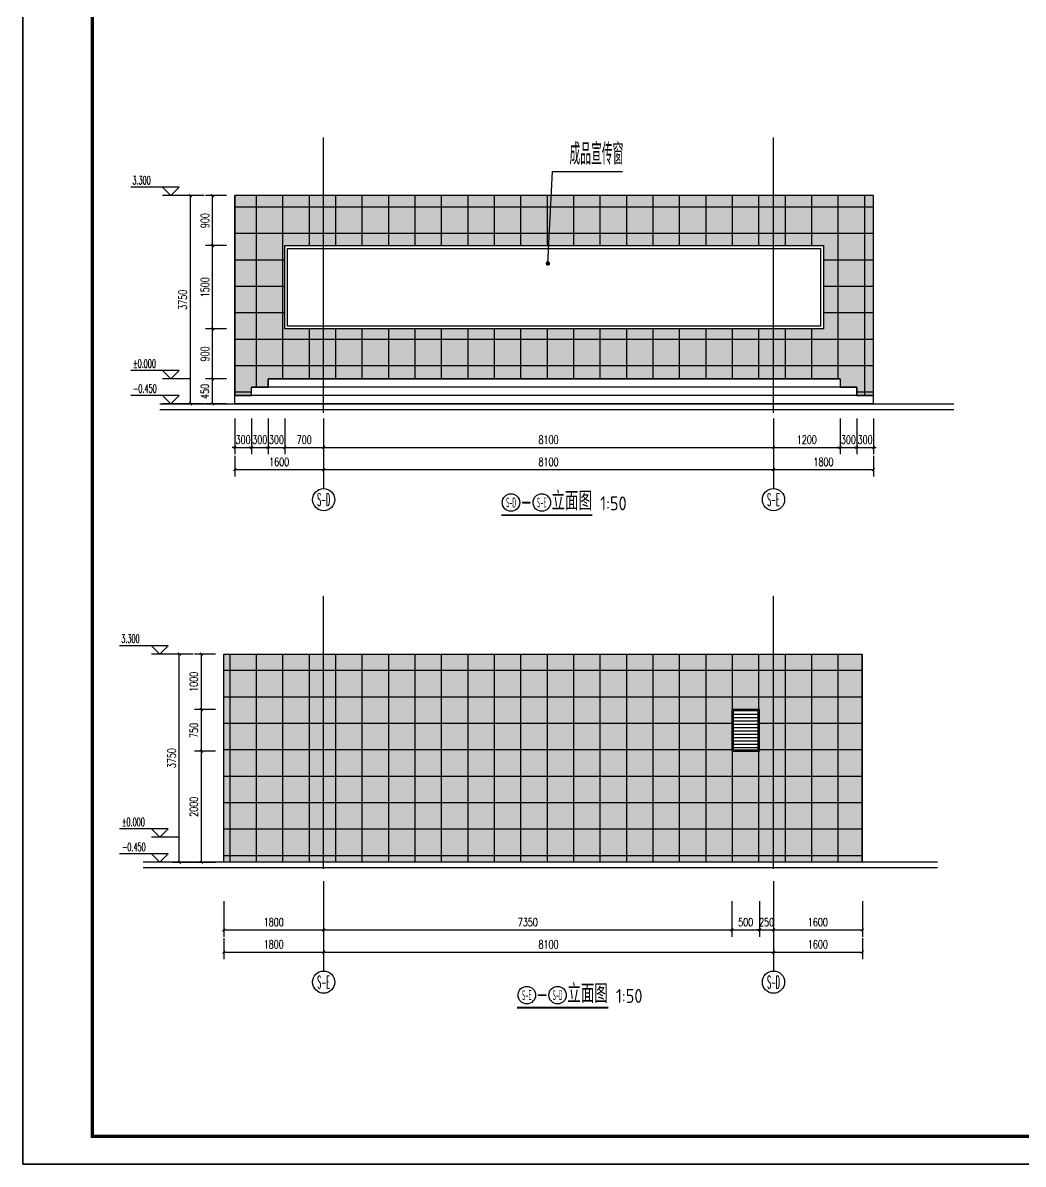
# Model space of a CAD drawing. Extents: x 0 to 2037025, y -2738621 to 0.
# Drawn here: x 958663 to 976676, y -1519776 to -1499228 of the extents above; entities that cross this region are included whole.
import ezdxf
from ezdxf.enums import TextEntityAlignment as Align

# ---------------------------------------------------------------- set-up
doc = ezdxf.new("R2010")
doc.units = 0
doc.header["$LTSCALE"] = 10
doc.header["$MEASUREMENT"] = 0
doc.linetypes.add('DOTE', pattern=[2.42, 2, -0.2, 0.02, -0.2])
for name, color, linetype in [('AXIS', 3, 'Continuous'), ('AXIS_TEXT', 7, 'Continuous'), ('DIM_ELEV', 3, 'Continuous'), ('DIM_LEAD', 3, 'Continuous'), ('DIM_SYMB', 3, 'Continuous'), ('DOTE', 1, 'DOTE'), ('lm-浅色', 155, 'Continuous'), ('PUB_DIM', 3, 'Continuous'), ('PUB_TEXT', 7, 'Continuous'), ('PUB_TITLE', 4, 'Continuous'), ('STAIR', 2, 'Continuous'), ('WINDOW', 2, 'Continuous'), ('人防-砌筑墙', 4, 'Continuous'), ('图框', 142, 'Continuous'), ('批量导出图层', 1, 'Continuous')]:
    doc.layers.add(name, color=color, linetype=linetype)
doc.styles.add('_TCH_AXIS', font='COMPLEX', dxfattribs={"bigfont": 'GBCBIG'})
doc.styles.add('_TCH_DIM', font='SIMPLEX.shx', dxfattribs={"width": 0.7, "bigfont": 'GBCBIG.shx'})
doc.styles.add('_TCH_DIM_T3', font='simplex_.ttf', dxfattribs={"width": 0.705882, "bigfont": 'GBCBIG'})
doc.styles.add('COMPLEX', font='COMPLEX')
doc.styles.get("Standard").update_dxf_attribs({"font": 'gbenor.shx', "bigfont": 'gbcbig.shx'})
doc.dimstyles.new('_TCH_ARCH&&50', dxfattribs={"dimtxt": 148.75, "dimasz": 50, "dimexe": 125, "dimexo": 150, "dimgap": 63.125, "dimtad": 1, "dimdec": 0, "dimzin": 0, "dimdsep": 46, "dimtxsty": '_TCH_DIM_T3', "dimblk": 'ARCHTICK', "dimcen": 0.09, "dimclrt": 7, "dimazin": 2, "dimtfac": 1, "dimtdec": 0, "dimtix": 1, "dimtmove": 2, "dimatfit": 3, "dimfxl": 0, "dimtolj": 1, "dimtzin": 0, "dimarcsym": 0})

# ---------------------------------------------------------------- blocks, each defined once
blk = doc.blocks.new('图框A1')
at = {"layer": '图框'}
blk.add_lwpolyline([(0, 0), (84100, 0), (84100, 59400), (0, 59400)], close=True, dxfattribs=at)
at = {"layer": '图框', "const_width": 120}
blk.add_lwpolyline([(2500, 1000), (83100, 1000), (83100, 58400), (2500, 58400)], close=True, dxfattribs=at)
blk = doc.blocks.new('_AXISO')
blk.add_circle((0, 0), 0.5)
at = {"layer": 'AXIS_TEXT', "style": 'COMPLEX', "width": 1.041667}
blk.add_attdef('A', text='', height=0.56, dxfattribs=at).set_placement((-0.25, -0.28), (0.25, -0.28), align=Align.FIT)
blk = doc.blocks.new('_ArchTick')
at = {"color": 0, "linetype": 'ByBlock', "const_width": 0.4}
blk.add_lwpolyline([(-0.5, -0.5), (0.5, 0.5)], dxfattribs=at)
blk = doc.blocks.new('*D384')
at = {"layer": 'Defpoints', "color": 0, "transparency": 16777216}
for p in [(962080, -1502339), (962480, -1502339), (962480, -1503239)]:
    blk.add_point(p, dxfattribs=at)
at = {"layer": 'PUB_DIM', "color": 0, "lineweight": -2, "transparency": 16777216}
for p, q in [((962330, -1502339), (961955, -1502339)), ((962080, -1503239), (962080, -1502339)), ((962330, -1503239), (961955, -1503239))]:
    blk.add_line(p, q, dxfattribs=at)
at = {"layer": 'PUB_DIM', "color": 0, "lineweight": -2, "transparency": 16777216, "xscale": 50, "yscale": 50, "zscale": 50}
for p, rotation in [((962080, -1502339), 90), ((962080, -1503239), 270)]:
    blk.add_blockref('_ArchTick', p, dxfattribs=dict(at, rotation=rotation))
at = {"layer": 'PUB_DIM', "color": 7, "transparency": 16777216, "insert": (961942, -1502789), "char_height": 148.8, "attachment_point": 5, "rotation": 90, "style": '_TCH_DIM_T3'}
blk.add_mtext('\\A1;900', dxfattribs=at)
blk = doc.blocks.new('*D385')
at = {"layer": 'Defpoints', "color": 0, "transparency": 16777216}
for p in [(962080, -1503239), (962480, -1503239), (962480, -1504739)]:
    blk.add_point(p, dxfattribs=at)
at = {"layer": 'PUB_DIM', "color": 0, "lineweight": -2, "transparency": 16777216}
for p, q in [((962330, -1503239), (961955, -1503239)), ((962080, -1504739), (962080, -1503239)), ((962330, -1504739), (961955, -1504739))]:
    blk.add_line(p, q, dxfattribs=at)
at = {"layer": 'PUB_DIM', "color": 0, "lineweight": -2, "transparency": 16777216, "xscale": 50, "yscale": 50, "zscale": 50}
for p, rotation in [((962080, -1503239), 90), ((962080, -1504739), 270)]:
    blk.add_blockref('_ArchTick', p, dxfattribs=dict(at, rotation=rotation))
at = {"layer": 'PUB_DIM', "color": 7, "transparency": 16777216, "insert": (961942, -1503989), "char_height": 148.8, "attachment_point": 5, "rotation": 90, "style": '_TCH_DIM_T3'}
blk.add_mtext('\\A1;1500', dxfattribs=at)
blk = doc.blocks.new('*D386')
at = {"layer": 'Defpoints', "color": 0, "transparency": 16777216}
for p in [(962080, -1504739), (962480, -1504739), (962480, -1505639)]:
    blk.add_point(p, dxfattribs=at)
at = {"layer": 'PUB_DIM', "color": 0, "lineweight": -2, "transparency": 16777216}
for p, q in [((962330, -1504739), (961955, -1504739)), ((962080, -1505639), (962080, -1504739)), ((962330, -1505639), (961955, -1505639))]:
    blk.add_line(p, q, dxfattribs=at)
at = {"layer": 'PUB_DIM', "color": 0, "lineweight": -2, "transparency": 16777216, "xscale": 50, "yscale": 50, "zscale": 50}
for p, rotation in [((962080, -1504739), 90), ((962080, -1505639), 270)]:
    blk.add_blockref('_ArchTick', p, dxfattribs=dict(at, rotation=rotation))
at = {"layer": 'PUB_DIM', "color": 7, "transparency": 16777216, "insert": (961942, -1505189), "char_height": 148.8, "attachment_point": 5, "rotation": 90, "style": '_TCH_DIM_T3'}
blk.add_mtext('\\A1;900', dxfattribs=at)
blk = doc.blocks.new('*D387')
at = {"layer": 'Defpoints', "color": 0, "transparency": 16777216}
for p in [(962080, -1505639), (962480, -1505639), (962480, -1506089)]:
    blk.add_point(p, dxfattribs=at)
at = {"layer": 'PUB_DIM', "color": 0, "lineweight": -2, "transparency": 16777216}
for p, q in [((962330, -1505639), (961955, -1505639)), ((962080, -1506089), (962080, -1505639)), ((962330, -1506089), (961955, -1506089))]:
    blk.add_line(p, q, dxfattribs=at)
at = {"layer": 'PUB_DIM', "color": 0, "lineweight": -2, "transparency": 16777216, "xscale": 50, "yscale": 50, "zscale": 50}
for p, rotation in [((962080, -1505639), 90), ((962080, -1506089), 270)]:
    blk.add_blockref('_ArchTick', p, dxfattribs=dict(at, rotation=rotation))
at = {"layer": 'PUB_DIM', "color": 7, "transparency": 16777216, "insert": (961940, -1505864), "char_height": 148.8, "attachment_point": 5, "rotation": 90, "style": '_TCH_DIM_T3'}
blk.add_mtext('\\A1;450', dxfattribs=at)
blk = doc.blocks.new('*D388')
at = {"layer": 'Defpoints', "color": 0, "transparency": 16777216}
for p in [(961480, -1510592), (961880, -1510592), (961880, -1514342)]:
    blk.add_point(p, dxfattribs=at)
at = {"layer": 'PUB_DIM', "color": 0, "lineweight": -2, "transparency": 16777216}
for p, q in [((961730, -1510592), (961355, -1510592)), ((961480, -1514342), (961480, -1510592)), ((961730, -1514342), (961355, -1514342))]:
    blk.add_line(p, q, dxfattribs=at)
at = {"layer": 'PUB_DIM', "color": 0, "lineweight": -2, "transparency": 16777216, "xscale": 50, "yscale": 50, "zscale": 50}
for p, rotation in [((961480, -1510592), 90), ((961480, -1514342), 270)]:
    blk.add_blockref('_ArchTick', p, dxfattribs=dict(at, rotation=rotation))
at = {"layer": 'PUB_DIM', "color": 7, "transparency": 16777216, "insert": (961342, -1512467), "char_height": 148.8, "attachment_point": 5, "rotation": 90, "style": '_TCH_DIM_T3'}
blk.add_mtext('\\A1;3750', dxfattribs=at)
blk = doc.blocks.new('*D389')
at = {"layer": 'Defpoints', "color": 0, "transparency": 16777216}
for p in [(961880, -1510592), (962280, -1510592), (962280, -1511592)]:
    blk.add_point(p, dxfattribs=at)
at = {"layer": 'PUB_DIM', "color": 0, "lineweight": -2, "transparency": 16777216}
for p, q in [((962130, -1510592), (961755, -1510592)), ((961880, -1511592), (961880, -1510592)), ((962130, -1511592), (961755, -1511592))]:
    blk.add_line(p, q, dxfattribs=at)
at = {"layer": 'PUB_DIM', "color": 0, "lineweight": -2, "transparency": 16777216, "xscale": 50, "yscale": 50, "zscale": 50}
for p, rotation in [((961880, -1510592), 90), ((961880, -1511592), 270)]:
    blk.add_blockref('_ArchTick', p, dxfattribs=dict(at, rotation=rotation))
at = {"layer": 'PUB_DIM', "color": 7, "transparency": 16777216, "insert": (961742, -1511092), "char_height": 148.8, "attachment_point": 5, "rotation": 90, "style": '_TCH_DIM_T3'}
blk.add_mtext('\\A1;1000', dxfattribs=at)
blk = doc.blocks.new('*D390')
at = {"layer": 'Defpoints', "color": 0, "transparency": 16777216}
for p in [(961880, -1511592), (962280, -1511592), (962280, -1512342)]:
    blk.add_point(p, dxfattribs=at)
at = {"layer": 'PUB_DIM', "color": 0, "lineweight": -2, "transparency": 16777216}
for p, q in [((962130, -1511592), (961755, -1511592)), ((961880, -1512342), (961880, -1511592)), ((962130, -1512342), (961755, -1512342))]:
    blk.add_line(p, q, dxfattribs=at)
at = {"layer": 'PUB_DIM', "color": 0, "lineweight": -2, "transparency": 16777216, "xscale": 50, "yscale": 50, "zscale": 50}
for p, rotation in [((961880, -1511592), 90), ((961880, -1512342), 270)]:
    blk.add_blockref('_ArchTick', p, dxfattribs=dict(at, rotation=rotation))
at = {"layer": 'PUB_DIM', "color": 7, "transparency": 16777216, "insert": (961742, -1511967), "char_height": 148.8, "attachment_point": 5, "rotation": 90, "style": '_TCH_DIM_T3'}
blk.add_mtext('\\A1;750', dxfattribs=at)
blk = doc.blocks.new('*D391')
at = {"layer": 'Defpoints', "color": 0, "transparency": 16777216}
for p in [(961880, -1512342), (962280, -1512342), (962280, -1514342)]:
    blk.add_point(p, dxfattribs=at)
at = {"layer": 'PUB_DIM', "color": 0, "lineweight": -2, "transparency": 16777216}
for p, q in [((962130, -1512342), (961755, -1512342)), ((961880, -1514342), (961880, -1512342)), ((962130, -1514342), (961755, -1514342))]:
    blk.add_line(p, q, dxfattribs=at)
at = {"layer": 'PUB_DIM', "color": 0, "lineweight": -2, "transparency": 16777216, "xscale": 50, "yscale": 50, "zscale": 50}
for p, rotation in [((961880, -1512342), 90), ((961880, -1514342), 270)]:
    blk.add_blockref('_ArchTick', p, dxfattribs=dict(at, rotation=rotation))
at = {"layer": 'PUB_DIM', "color": 7, "transparency": 16777216, "insert": (961742, -1513342), "char_height": 148.8, "attachment_point": 5, "rotation": 90, "style": '_TCH_DIM_T3'}
blk.add_mtext('\\A1;2000', dxfattribs=at)
blk = doc.blocks.new('*D396')
at = {"layer": 'Defpoints', "color": 0, "transparency": 16777216}
for p in [(961680, -1502339), (962080, -1502339), (962080, -1506089)]:
    blk.add_point(p, dxfattribs=at)
at = {"layer": 'PUB_DIM', "color": 0, "lineweight": -2, "transparency": 16777216}
for p, q in [((961930, -1502339), (961555, -1502339)), ((961680, -1506089), (961680, -1502339)), ((961930, -1506089), (961555, -1506089))]:
    blk.add_line(p, q, dxfattribs=at)
at = {"layer": 'PUB_DIM', "color": 0, "lineweight": -2, "transparency": 16777216, "xscale": 50, "yscale": 50, "zscale": 50}
for p, rotation in [((961680, -1502339), 90), ((961680, -1506089), 270)]:
    blk.add_blockref('_ArchTick', p, dxfattribs=dict(at, rotation=rotation))
at = {"layer": 'PUB_DIM', "color": 7, "transparency": 16777216, "insert": (961542, -1504214), "char_height": 148.8, "attachment_point": 5, "rotation": 90, "style": '_TCH_DIM_T3'}
blk.add_mtext('\\A1;3750', dxfattribs=at)
blk = doc.blocks.new('*D434')
at = {"layer": 'Defpoints', "color": 0, "transparency": 16777216}
for p in [(962280, -1514890), (964080, -1514890), (964080, -1515558)]:
    blk.add_point(p, dxfattribs=at)
at = {"layer": 'PUB_DIM', "color": 0, "lineweight": -2, "transparency": 16777216}
for p, q in [((962280, -1515040), (962280, -1515683)), ((964080, -1515040), (964080, -1515683)), ((962280, -1515558), (964080, -1515558))]:
    blk.add_line(p, q, dxfattribs=at)
at = {"layer": 'PUB_DIM', "color": 0, "lineweight": -2, "transparency": 16777216, "xscale": 50, "yscale": 50, "zscale": 50, "rotation": 180}
blk.add_blockref('_ArchTick', (962280, -1515558), dxfattribs=at)
at = {"layer": 'PUB_DIM', "color": 0, "lineweight": -2, "transparency": 16777216, "xscale": 50, "yscale": 50, "zscale": 50}
blk.add_blockref('_ArchTick', (964080, -1515558), dxfattribs=at)
at = {"layer": 'PUB_DIM', "color": 7, "transparency": 16777216, "insert": (963180, -1515419), "char_height": 148.8, "attachment_point": 5, "style": '_TCH_DIM_T3'}
blk.add_mtext('\\A1;1800', dxfattribs=at)
blk = doc.blocks.new('*D435')
at = {"layer": 'Defpoints', "color": 0, "transparency": 16777216}
for p in [(964080, -1514890), (971430, -1514890), (971430, -1515558)]:
    blk.add_point(p, dxfattribs=at)
at = {"layer": 'PUB_DIM', "color": 0, "lineweight": -2, "transparency": 16777216}
for p, q in [((964080, -1515040), (964080, -1515683)), ((971430, -1515040), (971430, -1515683)), ((964080, -1515558), (971430, -1515558))]:
    blk.add_line(p, q, dxfattribs=at)
at = {"layer": 'PUB_DIM', "color": 0, "lineweight": -2, "transparency": 16777216, "xscale": 50, "yscale": 50, "zscale": 50, "rotation": 180}
blk.add_blockref('_ArchTick', (964080, -1515558), dxfattribs=at)
at = {"layer": 'PUB_DIM', "color": 0, "lineweight": -2, "transparency": 16777216, "xscale": 50, "yscale": 50, "zscale": 50}
blk.add_blockref('_ArchTick', (971430, -1515558), dxfattribs=at)
at = {"layer": 'PUB_DIM', "color": 7, "transparency": 16777216, "insert": (967755, -1515419), "char_height": 148.8, "attachment_point": 5, "style": '_TCH_DIM_T3'}
blk.add_mtext('\\A1;7350', dxfattribs=at)
blk = doc.blocks.new('*D436')
at = {"layer": 'Defpoints', "color": 0, "transparency": 16777216}
for p in [(971430, -1514890), (971930, -1514890), (971930, -1515558)]:
    blk.add_point(p, dxfattribs=at)
at = {"layer": 'PUB_DIM', "color": 0, "lineweight": -2, "transparency": 16777216}
for p, q in [((971430, -1515040), (971430, -1515683)), ((971930, -1515040), (971930, -1515683)), ((971430, -1515558), (971930, -1515558))]:
    blk.add_line(p, q, dxfattribs=at)
at = {"layer": 'PUB_DIM', "color": 0, "lineweight": -2, "transparency": 16777216, "xscale": 50, "yscale": 50, "zscale": 50, "rotation": 180}
blk.add_blockref('_ArchTick', (971430, -1515558), dxfattribs=at)
at = {"layer": 'PUB_DIM', "color": 0, "lineweight": -2, "transparency": 16777216, "xscale": 50, "yscale": 50, "zscale": 50}
blk.add_blockref('_ArchTick', (971930, -1515558), dxfattribs=at)
at = {"layer": 'PUB_DIM', "color": 7, "transparency": 16777216, "insert": (971680, -1515419), "char_height": 148.8, "attachment_point": 5, "style": '_TCH_DIM_T3'}
blk.add_mtext('\\A1;500', dxfattribs=at)
blk = doc.blocks.new('*D437')
at = {"layer": 'Defpoints', "color": 0, "transparency": 16777216}
for p in [(971930, -1514890), (972180, -1514890), (972180, -1515558)]:
    blk.add_point(p, dxfattribs=at)
at = {"layer": 'PUB_DIM', "color": 0, "lineweight": -2, "transparency": 16777216}
for p, q in [((971930, -1515040), (971930, -1515683)), ((972180, -1515040), (972180, -1515683)), ((971930, -1515558), (971880, -1515558)), ((971930, -1515558), (972180, -1515558)), ((972180, -1515558), (972230, -1515558))]:
    blk.add_line(p, q, dxfattribs=at)
at = {"layer": 'PUB_DIM', "color": 0, "lineweight": -2, "transparency": 16777216, "xscale": 50, "yscale": 50, "zscale": 50}
blk.add_blockref('_ArchTick', (971930, -1515558), dxfattribs=at)
at = {"layer": 'PUB_DIM', "color": 0, "lineweight": -2, "transparency": 16777216, "xscale": 50, "yscale": 50, "zscale": 50, "rotation": 180}
blk.add_blockref('_ArchTick', (972180, -1515558), dxfattribs=at)
at = {"layer": 'PUB_DIM', "color": 7, "transparency": 16777216, "insert": (972055, -1515419), "char_height": 148.8, "attachment_point": 5, "style": '_TCH_DIM_T3'}
blk.add_mtext('\\A1;250', dxfattribs=at)
blk = doc.blocks.new('*D438')
at = {"layer": 'Defpoints', "color": 0, "transparency": 16777216}
for p in [(972180, -1514890), (973780, -1514890), (973780, -1515558)]:
    blk.add_point(p, dxfattribs=at)
at = {"layer": 'PUB_DIM', "color": 0, "lineweight": -2, "transparency": 16777216}
for p, q in [((972180, -1515040), (972180, -1515683)), ((973780, -1515040), (973780, -1515683)), ((972180, -1515558), (973780, -1515558))]:
    blk.add_line(p, q, dxfattribs=at)
at = {"layer": 'PUB_DIM', "color": 0, "lineweight": -2, "transparency": 16777216, "xscale": 50, "yscale": 50, "zscale": 50, "rotation": 180}
blk.add_blockref('_ArchTick', (972180, -1515558), dxfattribs=at)
at = {"layer": 'PUB_DIM', "color": 0, "lineweight": -2, "transparency": 16777216, "xscale": 50, "yscale": 50, "zscale": 50}
blk.add_blockref('_ArchTick', (973780, -1515558), dxfattribs=at)
at = {"layer": 'PUB_DIM', "color": 7, "transparency": 16777216, "insert": (972980, -1515419), "char_height": 148.8, "attachment_point": 5, "style": '_TCH_DIM_T3'}
blk.add_mtext('\\A1;1600', dxfattribs=at)
blk = doc.blocks.new('*D439')
at = {"layer": 'Defpoints', "color": 0, "transparency": 16777216}
for p in [(962280, -1515558), (964080, -1515558), (964080, -1515958)]:
    blk.add_point(p, dxfattribs=at)
at = {"layer": 'PUB_DIM', "color": 0, "lineweight": -2, "transparency": 16777216}
for p, q in [((962280, -1515708), (962280, -1516083)), ((964080, -1515708), (964080, -1516083)), ((962280, -1515958), (964080, -1515958))]:
    blk.add_line(p, q, dxfattribs=at)
at = {"layer": 'PUB_DIM', "color": 0, "lineweight": -2, "transparency": 16777216, "xscale": 50, "yscale": 50, "zscale": 50, "rotation": 180}
blk.add_blockref('_ArchTick', (962280, -1515958), dxfattribs=at)
at = {"layer": 'PUB_DIM', "color": 0, "lineweight": -2, "transparency": 16777216, "xscale": 50, "yscale": 50, "zscale": 50}
blk.add_blockref('_ArchTick', (964080, -1515958), dxfattribs=at)
at = {"layer": 'PUB_DIM', "color": 7, "transparency": 16777216, "insert": (963180, -1515819), "char_height": 148.8, "attachment_point": 5, "style": '_TCH_DIM_T3'}
blk.add_mtext('\\A1;1800', dxfattribs=at)
blk = doc.blocks.new('*D440')
at = {"layer": 'Defpoints', "color": 0, "transparency": 16777216}
for p in [(964080, -1515558), (972180, -1515558), (972180, -1515958)]:
    blk.add_point(p, dxfattribs=at)
at = {"layer": 'PUB_DIM', "color": 0, "lineweight": -2, "transparency": 16777216}
for p, q in [((964080, -1515708), (964080, -1516083)), ((972180, -1515708), (972180, -1516083)), ((964080, -1515958), (972180, -1515958))]:
    blk.add_line(p, q, dxfattribs=at)
at = {"layer": 'PUB_DIM', "color": 0, "lineweight": -2, "transparency": 16777216, "xscale": 50, "yscale": 50, "zscale": 50, "rotation": 180}
blk.add_blockref('_ArchTick', (964080, -1515958), dxfattribs=at)
at = {"layer": 'PUB_DIM', "color": 0, "lineweight": -2, "transparency": 16777216, "xscale": 50, "yscale": 50, "zscale": 50}
blk.add_blockref('_ArchTick', (972180, -1515958), dxfattribs=at)
at = {"layer": 'PUB_DIM', "color": 7, "transparency": 16777216, "insert": (968130, -1515819), "char_height": 148.8, "attachment_point": 5, "style": '_TCH_DIM_T3'}
blk.add_mtext('\\A1;8100', dxfattribs=at)
blk = doc.blocks.new('*D441')
at = {"layer": 'Defpoints', "color": 0, "transparency": 16777216}
for p in [(972180, -1515558), (973780, -1515558), (973780, -1515958)]:
    blk.add_point(p, dxfattribs=at)
at = {"layer": 'PUB_DIM', "color": 0, "lineweight": -2, "transparency": 16777216}
for p, q in [((972180, -1515708), (972180, -1516083)), ((973780, -1515708), (973780, -1516083)), ((972180, -1515958), (973780, -1515958))]:
    blk.add_line(p, q, dxfattribs=at)
at = {"layer": 'PUB_DIM', "color": 0, "lineweight": -2, "transparency": 16777216, "xscale": 50, "yscale": 50, "zscale": 50, "rotation": 180}
blk.add_blockref('_ArchTick', (972180, -1515958), dxfattribs=at)
at = {"layer": 'PUB_DIM', "color": 0, "lineweight": -2, "transparency": 16777216, "xscale": 50, "yscale": 50, "zscale": 50}
blk.add_blockref('_ArchTick', (973780, -1515958), dxfattribs=at)
at = {"layer": 'PUB_DIM', "color": 7, "transparency": 16777216, "insert": (972980, -1515819), "char_height": 148.8, "attachment_point": 5, "style": '_TCH_DIM_T3'}
blk.add_mtext('\\A1;1600', dxfattribs=at)
blk = doc.blocks.new('*D518')
at = {"layer": 'Defpoints', "color": 0, "transparency": 16777216}
for p in [(973680, -1506204), (973980, -1506204), (973980, -1506871)]:
    blk.add_point(p, dxfattribs=at)
at = {"layer": 'PUB_DIM', "color": 0, "lineweight": -2, "transparency": 16777216}
for p, q in [((973680, -1506354), (973680, -1506996)), ((973980, -1506354), (973980, -1506996)), ((973680, -1506871), (973630, -1506871)), ((973680, -1506871), (973980, -1506871)), ((973980, -1506871), (974030, -1506871))]:
    blk.add_line(p, q, dxfattribs=at)
at = {"layer": 'PUB_DIM', "color": 0, "lineweight": -2, "transparency": 16777216, "xscale": 50, "yscale": 50, "zscale": 50}
blk.add_blockref('_ArchTick', (973680, -1506871), dxfattribs=at)
at = {"layer": 'PUB_DIM', "color": 0, "lineweight": -2, "transparency": 16777216, "xscale": 50, "yscale": 50, "zscale": 50, "rotation": 180}
blk.add_blockref('_ArchTick', (973980, -1506871), dxfattribs=at)
at = {"layer": 'PUB_DIM', "color": 7, "transparency": 16777216, "insert": (973830, -1506733), "char_height": 148.8, "attachment_point": 5, "style": '_TCH_DIM_T3'}
blk.add_mtext('\\A1;300', dxfattribs=at)
blk = doc.blocks.new('*D519')
at = {"layer": 'Defpoints', "color": 0, "transparency": 16777216}
for p in [(973380, -1506204), (973680, -1506204), (973680, -1506871)]:
    blk.add_point(p, dxfattribs=at)
at = {"layer": 'PUB_DIM', "color": 0, "lineweight": -2, "transparency": 16777216}
for p, q in [((973380, -1506354), (973380, -1506996)), ((973680, -1506354), (973680, -1506996)), ((973380, -1506871), (973330, -1506871)), ((973380, -1506871), (973680, -1506871)), ((973680, -1506871), (973730, -1506871))]:
    blk.add_line(p, q, dxfattribs=at)
at = {"layer": 'PUB_DIM', "color": 0, "lineweight": -2, "transparency": 16777216, "xscale": 50, "yscale": 50, "zscale": 50}
blk.add_blockref('_ArchTick', (973380, -1506871), dxfattribs=at)
at = {"layer": 'PUB_DIM', "color": 0, "lineweight": -2, "transparency": 16777216, "xscale": 50, "yscale": 50, "zscale": 50, "rotation": 180}
blk.add_blockref('_ArchTick', (973680, -1506871), dxfattribs=at)
at = {"layer": 'PUB_DIM', "color": 7, "transparency": 16777216, "insert": (973530, -1506733), "char_height": 148.8, "attachment_point": 5, "style": '_TCH_DIM_T3'}
blk.add_mtext('\\A1;300', dxfattribs=at)
blk = doc.blocks.new('*D520')
at = {"layer": 'Defpoints', "color": 0, "transparency": 16777216}
for p in [(972180, -1506204), (973380, -1506204), (973380, -1506871)]:
    blk.add_point(p, dxfattribs=at)
at = {"layer": 'PUB_DIM', "color": 0, "lineweight": -2, "transparency": 16777216}
for p, q in [((972180, -1506354), (972180, -1506996)), ((973380, -1506354), (973380, -1506996)), ((972180, -1506871), (973380, -1506871))]:
    blk.add_line(p, q, dxfattribs=at)
at = {"layer": 'PUB_DIM', "color": 0, "lineweight": -2, "transparency": 16777216, "xscale": 50, "yscale": 50, "zscale": 50, "rotation": 180}
blk.add_blockref('_ArchTick', (972180, -1506871), dxfattribs=at)
at = {"layer": 'PUB_DIM', "color": 0, "lineweight": -2, "transparency": 16777216, "xscale": 50, "yscale": 50, "zscale": 50}
blk.add_blockref('_ArchTick', (973380, -1506871), dxfattribs=at)
at = {"layer": 'PUB_DIM', "color": 7, "transparency": 16777216, "insert": (972780, -1506733), "char_height": 148.8, "attachment_point": 5, "style": '_TCH_DIM_T3'}
blk.add_mtext('\\A1;1200', dxfattribs=at)
blk = doc.blocks.new('*D521')
at = {"layer": 'Defpoints', "color": 0, "transparency": 16777216}
for p in [(964080, -1506204), (972180, -1506204), (972180, -1506871)]:
    blk.add_point(p, dxfattribs=at)
at = {"layer": 'PUB_DIM', "color": 0, "lineweight": -2, "transparency": 16777216}
for p, q in [((964080, -1506354), (964080, -1506996)), ((972180, -1506354), (972180, -1506996)), ((964080, -1506871), (972180, -1506871))]:
    blk.add_line(p, q, dxfattribs=at)
at = {"layer": 'PUB_DIM', "color": 0, "lineweight": -2, "transparency": 16777216, "xscale": 50, "yscale": 50, "zscale": 50, "rotation": 180}
blk.add_blockref('_ArchTick', (964080, -1506871), dxfattribs=at)
at = {"layer": 'PUB_DIM', "color": 0, "lineweight": -2, "transparency": 16777216, "xscale": 50, "yscale": 50, "zscale": 50}
blk.add_blockref('_ArchTick', (972180, -1506871), dxfattribs=at)
at = {"layer": 'PUB_DIM', "color": 7, "transparency": 16777216, "insert": (968130, -1506733), "char_height": 148.8, "attachment_point": 5, "style": '_TCH_DIM_T3'}
blk.add_mtext('\\A1;8100', dxfattribs=at)
blk = doc.blocks.new('*D522')
at = {"layer": 'Defpoints', "color": 0, "transparency": 16777216}
for p in [(963380, -1506204), (964080, -1506204), (964080, -1506871)]:
    blk.add_point(p, dxfattribs=at)
at = {"layer": 'PUB_DIM', "color": 0, "lineweight": -2, "transparency": 16777216}
for p, q in [((963380, -1506354), (963380, -1506996)), ((964080, -1506354), (964080, -1506996)), ((963380, -1506871), (964080, -1506871))]:
    blk.add_line(p, q, dxfattribs=at)
at = {"layer": 'PUB_DIM', "color": 0, "lineweight": -2, "transparency": 16777216, "xscale": 50, "yscale": 50, "zscale": 50, "rotation": 180}
blk.add_blockref('_ArchTick', (963380, -1506871), dxfattribs=at)
at = {"layer": 'PUB_DIM', "color": 0, "lineweight": -2, "transparency": 16777216, "xscale": 50, "yscale": 50, "zscale": 50}
blk.add_blockref('_ArchTick', (964080, -1506871), dxfattribs=at)
at = {"layer": 'PUB_DIM', "color": 7, "transparency": 16777216, "insert": (963730, -1506733), "char_height": 148.8, "attachment_point": 5, "style": '_TCH_DIM_T3'}
blk.add_mtext('\\A1;700', dxfattribs=at)
blk = doc.blocks.new('*D523')
at = {"layer": 'Defpoints', "color": 0, "transparency": 16777216}
for p in [(963080, -1506204), (963380, -1506204), (963380, -1506871)]:
    blk.add_point(p, dxfattribs=at)
at = {"layer": 'PUB_DIM', "color": 0, "lineweight": -2, "transparency": 16777216}
for p, q in [((963080, -1506354), (963080, -1506996)), ((963380, -1506354), (963380, -1506996)), ((963080, -1506871), (963030, -1506871)), ((963080, -1506871), (963380, -1506871)), ((963380, -1506871), (963430, -1506871))]:
    blk.add_line(p, q, dxfattribs=at)
at = {"layer": 'PUB_DIM', "color": 0, "lineweight": -2, "transparency": 16777216, "xscale": 50, "yscale": 50, "zscale": 50}
blk.add_blockref('_ArchTick', (963080, -1506871), dxfattribs=at)
at = {"layer": 'PUB_DIM', "color": 0, "lineweight": -2, "transparency": 16777216, "xscale": 50, "yscale": 50, "zscale": 50, "rotation": 180}
blk.add_blockref('_ArchTick', (963380, -1506871), dxfattribs=at)
at = {"layer": 'PUB_DIM', "color": 7, "transparency": 16777216, "insert": (963230, -1506733), "char_height": 148.8, "attachment_point": 5, "style": '_TCH_DIM_T3'}
blk.add_mtext('\\A1;300', dxfattribs=at)
blk = doc.blocks.new('*D524')
at = {"layer": 'Defpoints', "color": 0, "transparency": 16777216}
for p in [(962780, -1506204), (963080, -1506204), (963080, -1506871)]:
    blk.add_point(p, dxfattribs=at)
at = {"layer": 'PUB_DIM', "color": 0, "lineweight": -2, "transparency": 16777216}
for p, q in [((962780, -1506354), (962780, -1506996)), ((963080, -1506354), (963080, -1506996)), ((962780, -1506871), (962730, -1506871)), ((962780, -1506871), (963080, -1506871)), ((963080, -1506871), (963130, -1506871))]:
    blk.add_line(p, q, dxfattribs=at)
at = {"layer": 'PUB_DIM', "color": 0, "lineweight": -2, "transparency": 16777216, "xscale": 50, "yscale": 50, "zscale": 50}
blk.add_blockref('_ArchTick', (962780, -1506871), dxfattribs=at)
at = {"layer": 'PUB_DIM', "color": 0, "lineweight": -2, "transparency": 16777216, "xscale": 50, "yscale": 50, "zscale": 50, "rotation": 180}
blk.add_blockref('_ArchTick', (963080, -1506871), dxfattribs=at)
at = {"layer": 'PUB_DIM', "color": 7, "transparency": 16777216, "insert": (962930, -1506733), "char_height": 148.8, "attachment_point": 5, "style": '_TCH_DIM_T3'}
blk.add_mtext('\\A1;300', dxfattribs=at)
blk = doc.blocks.new('*D525')
at = {"layer": 'Defpoints', "color": 0, "transparency": 16777216}
for p in [(962480, -1506204), (962780, -1506204), (962780, -1506871)]:
    blk.add_point(p, dxfattribs=at)
at = {"layer": 'PUB_DIM', "color": 0, "lineweight": -2, "transparency": 16777216}
for p, q in [((962480, -1506354), (962480, -1506996)), ((962780, -1506354), (962780, -1506996)), ((962480, -1506871), (962430, -1506871)), ((962480, -1506871), (962780, -1506871)), ((962780, -1506871), (962830, -1506871))]:
    blk.add_line(p, q, dxfattribs=at)
at = {"layer": 'PUB_DIM', "color": 0, "lineweight": -2, "transparency": 16777216, "xscale": 50, "yscale": 50, "zscale": 50}
blk.add_blockref('_ArchTick', (962480, -1506871), dxfattribs=at)
at = {"layer": 'PUB_DIM', "color": 0, "lineweight": -2, "transparency": 16777216, "xscale": 50, "yscale": 50, "zscale": 50, "rotation": 180}
blk.add_blockref('_ArchTick', (962780, -1506871), dxfattribs=at)
at = {"layer": 'PUB_DIM', "color": 7, "transparency": 16777216, "insert": (962630, -1506733), "char_height": 148.8, "attachment_point": 5, "style": '_TCH_DIM_T3'}
blk.add_mtext('\\A1;300', dxfattribs=at)
blk = doc.blocks.new('*D526')
at = {"layer": 'Defpoints', "color": 0, "transparency": 16777216}
for p in [(972180, -1506871), (973980, -1506871), (973980, -1507271)]:
    blk.add_point(p, dxfattribs=at)
at = {"layer": 'PUB_DIM', "color": 0, "lineweight": -2, "transparency": 16777216}
for p, q in [((972180, -1507021), (972180, -1507396)), ((973980, -1507021), (973980, -1507396)), ((972180, -1507271), (973980, -1507271))]:
    blk.add_line(p, q, dxfattribs=at)
at = {"layer": 'PUB_DIM', "color": 0, "lineweight": -2, "transparency": 16777216, "xscale": 50, "yscale": 50, "zscale": 50, "rotation": 180}
blk.add_blockref('_ArchTick', (972180, -1507271), dxfattribs=at)
at = {"layer": 'PUB_DIM', "color": 0, "lineweight": -2, "transparency": 16777216, "xscale": 50, "yscale": 50, "zscale": 50}
blk.add_blockref('_ArchTick', (973980, -1507271), dxfattribs=at)
at = {"layer": 'PUB_DIM', "color": 7, "transparency": 16777216, "insert": (973080, -1507133), "char_height": 148.8, "attachment_point": 5, "style": '_TCH_DIM_T3'}
blk.add_mtext('\\A1;1800', dxfattribs=at)
blk = doc.blocks.new('*D527')
at = {"layer": 'Defpoints', "color": 0, "transparency": 16777216}
for p in [(964080, -1506871), (972180, -1506871), (972180, -1507271)]:
    blk.add_point(p, dxfattribs=at)
at = {"layer": 'PUB_DIM', "color": 0, "lineweight": -2, "transparency": 16777216}
for p, q in [((964080, -1507021), (964080, -1507396)), ((972180, -1507021), (972180, -1507396)), ((964080, -1507271), (972180, -1507271))]:
    blk.add_line(p, q, dxfattribs=at)
at = {"layer": 'PUB_DIM', "color": 0, "lineweight": -2, "transparency": 16777216, "xscale": 50, "yscale": 50, "zscale": 50, "rotation": 180}
blk.add_blockref('_ArchTick', (964080, -1507271), dxfattribs=at)
at = {"layer": 'PUB_DIM', "color": 0, "lineweight": -2, "transparency": 16777216, "xscale": 50, "yscale": 50, "zscale": 50}
blk.add_blockref('_ArchTick', (972180, -1507271), dxfattribs=at)
at = {"layer": 'PUB_DIM', "color": 7, "transparency": 16777216, "insert": (968130, -1507133), "char_height": 148.8, "attachment_point": 5, "style": '_TCH_DIM_T3'}
blk.add_mtext('\\A1;8100', dxfattribs=at)
blk = doc.blocks.new('*D528')
at = {"layer": 'Defpoints', "color": 0, "transparency": 16777216}
for p in [(962480, -1506871), (964080, -1506871), (964080, -1507271)]:
    blk.add_point(p, dxfattribs=at)
at = {"layer": 'PUB_DIM', "color": 0, "lineweight": -2, "transparency": 16777216}
for p, q in [((962480, -1507021), (962480, -1507396)), ((964080, -1507021), (964080, -1507396)), ((962480, -1507271), (964080, -1507271))]:
    blk.add_line(p, q, dxfattribs=at)
at = {"layer": 'PUB_DIM', "color": 0, "lineweight": -2, "transparency": 16777216, "xscale": 50, "yscale": 50, "zscale": 50, "rotation": 180}
blk.add_blockref('_ArchTick', (962480, -1507271), dxfattribs=at)
at = {"layer": 'PUB_DIM', "color": 0, "lineweight": -2, "transparency": 16777216, "xscale": 50, "yscale": 50, "zscale": 50}
blk.add_blockref('_ArchTick', (964080, -1507271), dxfattribs=at)
at = {"layer": 'PUB_DIM', "color": 7, "transparency": 16777216, "insert": (963280, -1507133), "char_height": 148.8, "attachment_point": 5, "style": '_TCH_DIM_T3'}
blk.add_mtext('\\A1;1600', dxfattribs=at)

msp = doc.modelspace()

# ---------------------------------------------------------------- hatches: boundary and pattern name
at = {"layer": 'lm-浅色'}
h = msp.add_hatch(dxfattribs=at)
h.set_pattern_fill('NET', color=256, scale=150, style=0)
h.set_pattern_definition([(0, (-63925.53, -23784.5), (0, 476.25), []), (90, (-63925.53, -23784.5), (-476.25, 3e-14), [])])
h.paths.add_polyline_path([(962479.8, -1505939.1), (962779.8, -1505939.1), (962779.8, -1505789.1), (963079.8, -1505789.1), (963079.8, -1505639.1), (973379.5, -1505639.1), (973379.5, -1505789.1), (973679.5, -1505789.1), (973679.5, -1505939.1), (973979.5, -1505939.1), (973979.5, -1502339.1), (962479.8, -1502339.1)])
h.paths.add_polyline_path([(963379.8, -1503239.1), (973079.5, -1503239.1), (973079.5, -1504739.1), (963379.8, -1504739.1)], flags=16)
h = msp.add_hatch(dxfattribs=at)
h.set_pattern_fill('DOTS', color=256, scale=75, style=0)
h.set_pattern_definition([(0, (-63925.53, -23784.5), (59.53125, 119.0625), [0, -119.0625])])
h.paths.add_polyline_path([(962479.8, -1505939.1), (962779.8, -1505939.1), (962779.8, -1505789.1), (963079.8, -1505789.1), (963079.8, -1505639.1), (973379.5, -1505639.1), (973379.5, -1505789.1), (973679.5, -1505789.1), (973679.5, -1505939.1), (973979.5, -1505939.1), (973979.5, -1502339.1), (962479.8, -1502339.1)])
h.paths.add_polyline_path([(963379.8, -1503239.1), (973079.5, -1503239.1), (973079.5, -1504739.1), (963379.8, -1504739.1)], flags=16)
h = msp.add_hatch(dxfattribs=at)
h.set_pattern_fill('NET', color=256, scale=150, style=0)
h.set_pattern_definition([(0, (-63925.53, -24984.24), (0, 476.25), []), (90, (-63925.53, -24984.24), (-476.25, 3e-14), [])])
h.paths.add_polyline_path([(971929.8, -1511591.5), (971429.8, -1511591.5), (971429.8, -1512341.5), (971929.8, -1512341.5)], flags=16)
h.paths.add_polyline_path([(962280.1, -1510591.5), (973779.8, -1510591.5), (973779.8, -1514341.5), (962280.1, -1514341.5)])
h = msp.add_hatch(dxfattribs=at)
h.set_pattern_fill('DOTS', color=256, scale=75, style=0)
h.set_pattern_definition([(0, (-63925.53, -24984.24), (59.53125, 119.0625), [0, -119.0625])])
h.paths.add_polyline_path([(971929.8, -1511591.5), (971429.8, -1511591.5), (971429.8, -1512341.5), (971929.8, -1512341.5)], flags=16)
h.paths.add_polyline_path([(962280.1, -1510591.5), (973779.8, -1510591.5), (973779.8, -1514341.5), (962280.1, -1514341.5)])
at = {"layer": 'WINDOW'}
h = msp.add_hatch(dxfattribs=at)
h.set_pattern_fill('玻璃', color=155, scale=50)
h.set_pattern_definition([(0, (-20925.79, -64115.19), (0, 60), [])])
h.paths.add_polyline_path([(971904.8, -1511616.5), (971454.8, -1511616.5), (971454.8, -1512316.5), (971904.8, -1512316.5)])

# ---------------------------------------------------------------- linework, layer by layer
at = {"ltscale": 0.5}
for p, q in [((961128.9, -1506089.1), (975429.5, -1506089.1)), ((961128.9, -1506189.1), (975429.5, -1506189.1)), ((975130.8, -1514341.5), (960830.1, -1514341.5)), ((975130.8, -1514441.5), (960830.1, -1514441.5))]:
    msp.add_line(p, q, dxfattribs=at)
for points in [[(962479.8, -1505939.1), (962779.8, -1505939.1), (962779.8, -1505789.1), (963079.8, -1505789.1), (963079.8, -1505639.1), (973379.5, -1505639.1), (973379.5, -1505789.1), (973679.5, -1505789.1), (973679.5, -1505939.1), (973979.5, -1505939.1), (973979.5, -1502339.1), (962479.8, -1502339.1)], [(962280.1, -1510591.5), (973779.8, -1510591.5), (973779.8, -1514341.5), (962280.1, -1514341.5)]]:
    msp.add_lwpolyline(points, close=True)
at = {"layer": 'AXIS'}
for p, q in [((964079.8, -1506470.4), (964079.8, -1507611.8)), ((972179.8, -1506470.4), (972179.8, -1507611.8)), ((964079.8, -1514681.2), (964079.8, -1516298.3)), ((972179.8, -1514681.2), (972179.8, -1516298.3))]:
    msp.add_line(p, q, dxfattribs=at)
at = {"layer": 'DIM_ELEV'}
for p, q in [((961479.9, -1502189.1), (960605.4, -1502189.1)), ((961329.9, -1502339.1), (961179.9, -1502189.1)), ((961329.9, -1502339.1), (961479.9, -1502189.1)), ((961679.9, -1502339.1), (961179.9, -1502339.1)), ((961479.9, -1505489.1), (960605.4, -1505489.1)), ((961329.9, -1505639.1), (961179.9, -1505489.1)), ((961329.9, -1505639.1), (961479.9, -1505489.1)), ((961679.9, -1505639.1), (961179.9, -1505639.1)), ((961479.9, -1505939.1), (960605.4, -1505939.1)), ((961329.9, -1506089.1), (961179.9, -1505939.1)), ((961329.9, -1506089.1), (961479.9, -1505939.1)), ((961679.9, -1506089.1), (961179.9, -1506089.1)), ((961280.2, -1510441.5), (960405.7, -1510441.5)), ((961130.2, -1510591.5), (960980.2, -1510441.5)), ((961130.2, -1510591.5), (961280.2, -1510441.5)), ((961480.2, -1510591.5), (960980.2, -1510591.5)), ((961280.2, -1513741.5), (960405.7, -1513741.5)), ((961130.2, -1513891.5), (960980.2, -1513741.5)), ((961130.2, -1513891.5), (961280.2, -1513741.5)), ((961480.2, -1513891.5), (960980.2, -1513891.5)), ((961280.2, -1514191.5), (960405.7, -1514191.5)), ((961130.2, -1514341.5), (960980.2, -1514191.5)), ((961480.2, -1514341.5), (960980.2, -1514341.5)), ((961130.2, -1514341.5), (961280.2, -1514191.5))]:
    msp.add_line(p, q, dxfattribs=at)
at = {"layer": 'DIM_LEAD'}
for p, q in [((968117.8, -1503560.4), (968199, -1501902.6)), ((968199, -1501902.6), (969459.2, -1501902.6))]:
    msp.add_line(p, q, dxfattribs=at)
at = {"layer": 'DIM_LEAD', "const_width": 40}
msp.add_lwpolyline([(968116.8, -1503580.4, 1), (968118.7, -1503540.4, 1)], format="xyb", close=True, dxfattribs=at)
at = {"layer": 'DIM_SYMB', "const_width": 35}
for points in [[(967278.5, -1508091.6), (968919.2, -1508091.6)], [(967562.9, -1516960.3), (969203.6, -1516960.3)]]:
    msp.add_lwpolyline(points, dxfattribs=at)
at = {"layer": 'DOTE'}
for p, q in [((964079.8, -1506248.5), (964079.8, -1501289.1)), ((972179.8, -1506248.5), (972179.8, -1501289.1)), ((964079.8, -1514459.3), (964079.8, -1509541.5)), ((972179.8, -1514459.3), (972179.8, -1509541.5))]:
    msp.add_line(p, q, dxfattribs=at)
at = {"layer": 'PUB_TEXT'}
for centre in [(967453.5, -1507864.1), (968007.7, -1507864.1), (967737.9, -1516732.8), (968292.1, -1516732.8)]:
    msp.add_circle(centre, 157.5, dxfattribs=at)
at = {"layer": 'PUB_TITLE'}
msp.add_lwpolyline([(958662.7, -1519775.8), (1000712.7, -1519775.8), (1000712.7, -1490075.8), (958662.7, -1490075.8)], close=True, dxfattribs=at)
at = {"layer": 'PUB_TITLE', "const_width": 50}
msp.add_lwpolyline([(959912.7, -1519275.8), (1000212.7, -1519275.8), (1000212.7, -1490575.8), (959912.7, -1490575.8)], close=True, dxfattribs=at)
at = {"layer": 'STAIR'}
for p, q in [((973379.5, -1505639.1), (963079.8, -1505639.1)), ((963079.8, -1505639.1), (963079.8, -1505789.1)), ((973379.5, -1505639.1), (973379.5, -1505789.1)), ((973679.5, -1505939.1), (962479.8, -1505939.1)), ((962479.8, -1505939.1), (962779.8, -1505939.1)), ((962479.8, -1506089.1), (962479.8, -1505939.1)), ((962479.8, -1506089.1), (962479.8, -1505939.1)), ((973379.5, -1505789.1), (962779.8, -1505789.1)), ((962779.8, -1505789.1), (963079.8, -1505789.1)), ((962779.8, -1505939.1), (962779.8, -1505789.1)), ((973679.5, -1505789.1), (973379.5, -1505789.1)), ((973679.5, -1505939.1), (973679.5, -1505789.1)), ((973979.5, -1505939.1), (973679.5, -1505939.1)), ((973979.5, -1506089.1), (973979.5, -1505939.1)), ((973979.5, -1506089.1), (973979.5, -1505939.1)), ((973979.5, -1506089.1), (962479.8, -1506089.1))]:
    msp.add_line(p, q, dxfattribs=at)
at = {"layer": 'WINDOW'}
for points in [[(963379.8, -1503239.1), (973079.5, -1503239.1), (973079.5, -1504739.1), (963379.8, -1504739.1)], [(971929.8, -1511591.5), (971429.8, -1511591.5), (971429.8, -1512341.5), (971929.8, -1512341.5)]]:
    msp.add_lwpolyline(points, close=True, dxfattribs=at)
at = {"layer": 'WINDOW', "color": 155}
for points in [[(963429.8, -1503289.1), (973029.5, -1503289.1), (973029.5, -1504689.1), (963429.8, -1504689.1)], [(971904.8, -1511616.5), (971454.8, -1511616.5), (971454.8, -1512316.5), (971904.8, -1512316.5)]]:
    msp.add_lwpolyline(points, close=True, dxfattribs=at)
at = {"layer": '人防-砌筑墙'}
for p, q in [((973979.5, -1502339.1), (962479.8, -1502339.1)), ((962479.8, -1505639.1), (962479.8, -1502339.1)), ((973979.5, -1506089.1), (973979.5, -1502339.1)), ((962479.8, -1506089.1), (962479.8, -1505639.1)), ((962280.1, -1510591.5), (973779.8, -1510591.5)), ((962280.1, -1514341.5), (962280.1, -1510591.5)), ((973779.8, -1514341.5), (973779.8, -1510591.5))]:
    msp.add_line(p, q, dxfattribs=at)
at = {"layer": '批量导出图层'}
msp.add_lwpolyline([(958662.7, -1490075.8), (1000712.7, -1490075.8), (1000712.7, -1519775.8), (958662.7, -1519775.8)], close=True, dxfattribs=at)

# ---------------------------------------------------------------- block references
at = {"xscale": 0.5, "yscale": 0.5, "zscale": 0.5}
msp.add_blockref('图框A1', (958662.7, -1519775.8), dxfattribs=at)
at = {"layer": 'AXIS'}
ref = msp.add_blockref('_AXISO', (964079.8, -1507811.8), dxfattribs=dict(at, xscale=400, yscale=400, zscale=400))
ref.add_attrib('A', 'S-D', dxfattribs={"layer": 'AXIS_TEXT', "height": 226.27, "style": '_TCH_AXIS', "width": 0.333333}).set_placement((963966.7, -1507924.9), (964193, -1507924.9), align=Align.FIT)
ref = msp.add_blockref('_AXISO', (972179.8, -1507811.8), dxfattribs=dict(at, xscale=400, yscale=400, zscale=400))
ref.add_attrib('A', 'S-E', dxfattribs={"layer": 'AXIS_TEXT', "height": 226.27, "style": '_TCH_AXIS', "width": 0.33871}).set_placement((972066.7, -1507924.9), (972293, -1507924.9), align=Align.FIT)
ref = msp.add_blockref('_AXISO', (964079.8, -1516498.3), dxfattribs=dict(at, xscale=400, yscale=400, zscale=400))
ref.add_attrib('A', 'S-E', dxfattribs={"layer": 'AXIS_TEXT', "height": 226.27, "style": '_TCH_AXIS', "width": 0.33871}).set_placement((963966.7, -1516611.4), (964193, -1516611.4), align=Align.FIT)
ref = msp.add_blockref('_AXISO', (972179.8, -1516498.3), dxfattribs=dict(at, xscale=400, yscale=400, zscale=400))
ref.add_attrib('A', 'S-D', dxfattribs={"layer": 'AXIS_TEXT', "height": 226.27, "style": '_TCH_AXIS', "width": 0.333333}).set_placement((972066.7, -1516611.4), (972293, -1516611.4), align=Align.FIT)

# ---------------------------------------------------------------- texts
at = {"layer": 'PUB_TEXT', "style": '_TCH_DIM'}
for s, height, width, p in [('成品宣传窗', 385.82, 0.7, (968506, -1501782.6)), ('3.300', 148.75, 0.494118, (960634.5, -1502136.6)), ('%%P0.000', 148.75, 0.494118, (960648.1, -1505436.6)), ('-0.450', 148.75, 0.494118, (960648.1, -1505886.6)), ('3.300', 148.75, 0.494118, (960434.8, -1510389)), ('%%P0.000', 148.75, 0.494118, (960448.4, -1513689)), ('-0.450', 148.75, 0.494118, (960448.4, -1514139))]:
    msp.add_text(s, height=height, dxfattribs=dict(at, width=width)).set_placement(p)
at = {"layer": 'PUB_TEXT'}
for s, width, p, p2 in [('S-D', 0.521739, (967364.4, -1507953.2), (967542.6, -1507953.2)), ('S-E', 0.545455, (967918.6, -1507953.2), (968096.8, -1507953.2)), ('S-E', 0.545455, (967648.8, -1516821.9), (967827, -1516821.9)), ('S-D', 0.521739, (968203, -1516821.9), (968381.2, -1516821.9))]:
    msp.add_text(s, height=178.19, dxfattribs=dict(at, width=width)).set_placement(p, p2, align=Align.FIT)
for s, height, p in [('立面图', 337.59, (968182.7, -1508004.1)), ('1:50', 250, (969059.2, -1508004.1)), ('-', 350, (967628.5, -1508004.1)), ('立面图', 337.59, (968467.1, -1516872.8)), ('1:50', 250, (969343.6, -1516872.8)), ('-', 350, (967912.9, -1516872.8))]:
    msp.add_text(s, height=height, dxfattribs=at).set_placement(p)

# ---------------------------------------------------------------- dimensions: what is measured, and where the dimension line sits
at = {"layer": 'PUB_DIM'}
for p1, p2, distance, picture, middle in [((962079.9, -1506089.1), (962079.9, -1502339.1), 400, '*D396', (961541.7, -1504214.1)), ((962479.8, -1503239.1), (962479.8, -1502339.1), 400, '*D384', (961941.7, -1502789.1)), ((962479.8, -1504739.1), (962479.8, -1503239.1), 400, '*D385', (961941.7, -1503989.1)), ((962479.8, -1505639.1), (962479.8, -1504739.1), 400, '*D386', (961941.7, -1505189.1)), ((962479.8, -1506089.1), (962479.8, -1505639.1), 400, '*D387', (961939.9, -1505864.1)), ((962479.8, -1506203.6), (962779.8, -1506203.6), -667.4, '*D525', (962629.8, -1506732.9)), ((962779.8, -1506203.6), (963079.8, -1506203.6), -667.4, '*D524', (962929.8, -1506732.9)), ((963079.8, -1506203.6), (963379.8, -1506203.6), -667.4, '*D523', (963229.8, -1506732.9)), ((963379.8, -1506203.6), (964079.8, -1506203.6), -667.4, '*D522', (963729.8, -1506732.9)), ((964079.8, -1506203.6), (972179.8, -1506203.6), -667.4, '*D521', (968129.8, -1506732.9)), ((972179.8, -1506203.6), (973379.5, -1506203.6), -667.4, '*D520', (972779.7, -1506732.9)), ((973379.5, -1506203.6), (973679.5, -1506203.6), -667.4, '*D519', (973529.5, -1506732.9)), ((973679.5, -1506203.6), (973979.5, -1506203.6), -667.4, '*D518', (973829.5, -1506732.9)), ((962479.8, -1506871), (964079.8, -1506871), -400, '*D528', (963279.8, -1507132.9)), ((964079.8, -1506871), (972179.8, -1506871), -400, '*D527', (968129.8, -1507132.9)), ((972179.8, -1506871), (973979.5, -1506871), -400, '*D526', (973079.7, -1507132.9)), ((961880.2, -1514341.5), (961880.2, -1510591.5), 400, '*D388', (961342, -1512466.5)), ((962280.1, -1511591.5), (962280.1, -1510591.5), 400, '*D389', (961742, -1511091.5)), ((962280.1, -1512341.5), (962280.1, -1511591.5), 400, '*D390', (961742, -1511966.5)), ((962280.1, -1514341.5), (962280.1, -1512341.5), 400, '*D391', (961742, -1513341.5)), ((962280.1, -1514890.1), (964079.8, -1514890.1), -667.4, '*D434', (963180, -1515419.4)), ((964079.8, -1514890.1), (971429.8, -1514890.1), -667.4, '*D435', (967754.8, -1515419.4)), ((971429.8, -1514890.1), (971929.8, -1514890.1), -667.4, '*D436', (971679.8, -1515419.4)), ((971929.8, -1514890.1), (972179.8, -1514890.1), -667.4, '*D437', (972054.8, -1515419.4)), ((972179.8, -1514890.1), (973779.8, -1514890.1), -667.4, '*D438', (972979.8, -1515419.4)), ((962280.1, -1515557.5), (964079.8, -1515557.5), -400, '*D439', (963180, -1515819.4)), ((964079.8, -1515557.5), (972179.8, -1515557.5), -400, '*D440', (968129.8, -1515819.4)), ((972179.8, -1515557.5), (973779.8, -1515557.5), -400, '*D441', (972979.8, -1515819.4))]:
    dim = msp.add_aligned_dim(p1=p1, p2=p2, distance=distance, dimstyle='_TCH_ARCH&&50', dxfattribs=at)
    dim.commit()
    dim.dimension.update_dxf_attribs({"geometry": picture, "text_midpoint": middle})

doc.saveas('drawing.dxf')
